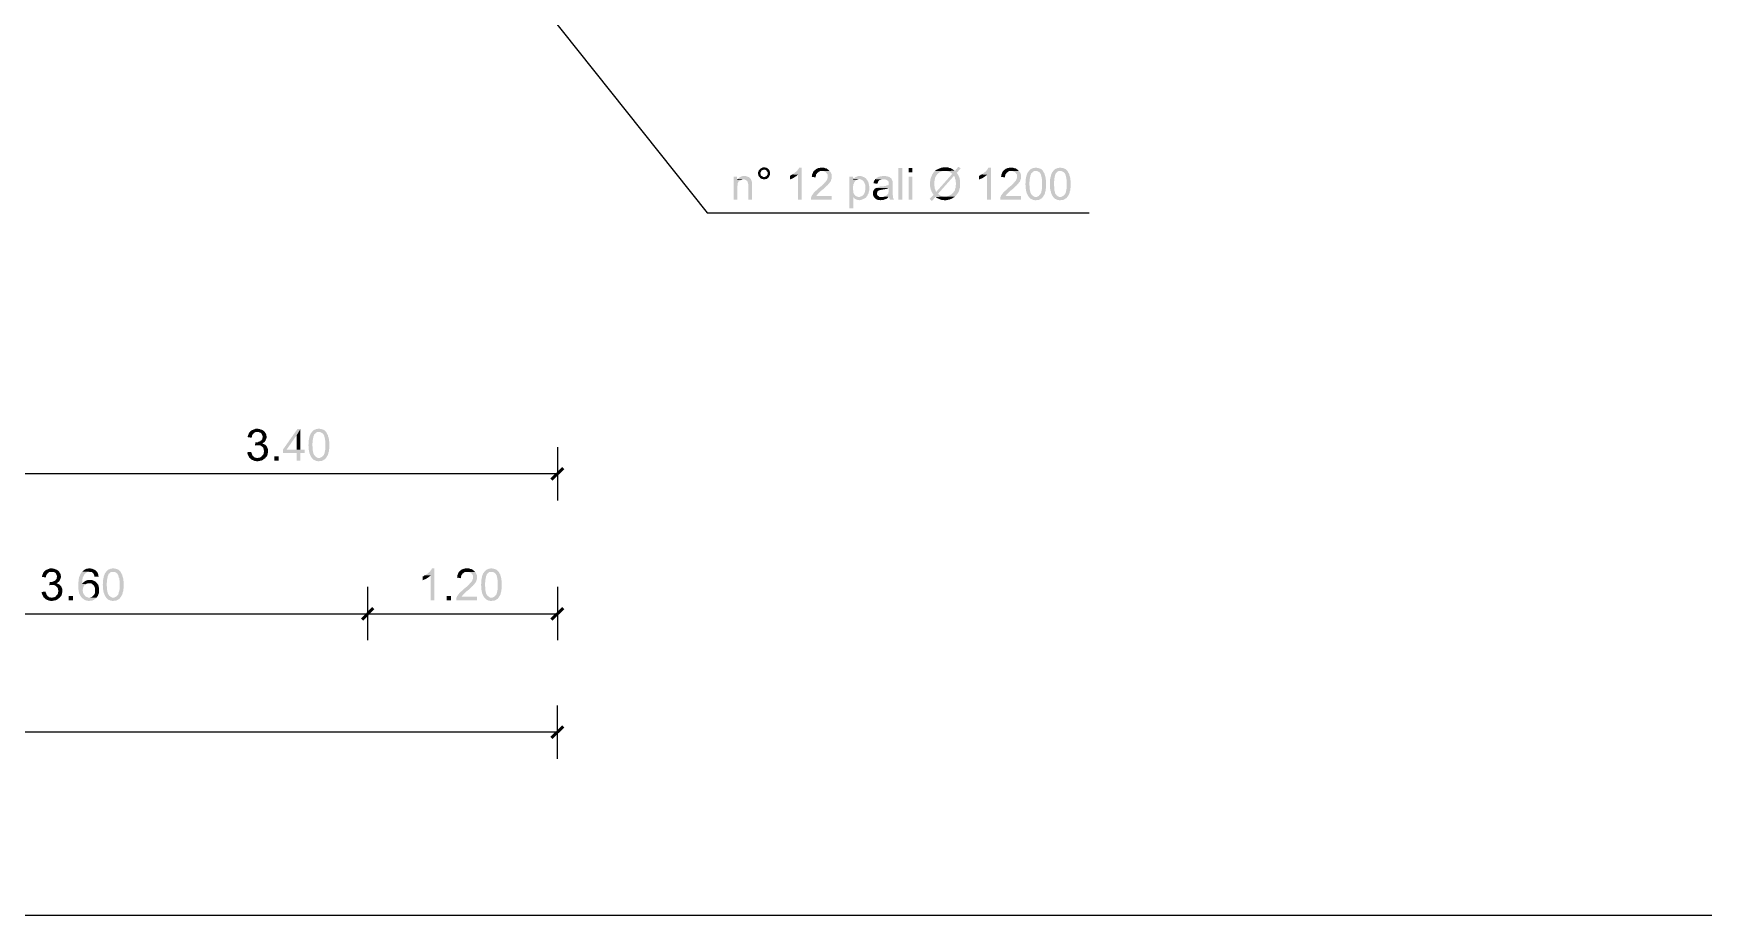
# Model space of a CAD drawing. Header units: millimetres. Extents: x -35.3 to 0.3, y 0.4 to 20.6.
# Drawn here: x -21.69 to -17.536, y 0.384 to 2.578 of the extents above; entities that cross this region are included whole.
import ezdxf

# ---------------------------------------------------------------- set-up
doc = ezdxf.new("R2010")
doc.units = ezdxf.units.MM
doc.layers.add('PDF _Geometria', color=7, linetype='Continuous')
doc.layers.add('PDF _Riempimenti solidi', color=7, linetype='Continuous')

msp = doc.modelspace()

# ---------------------------------------------------------------- hatches: boundary and pattern name
at = {"layer": 'PDF _Riempimenti solidi', "transparency": 33554559}
for points in [[(-19.8727, 2.2452), (-19.876, 2.2452), (-19.8777, 2.2443), (-19.8793, 2.2435), (-19.881, 2.2427), (-19.8827, 2.241), (-19.8835, 2.2402), (-19.8727, 2.2393), (-19.8702, 2.2393), (-19.8677, 2.2385), (-19.866, 2.2368), (-19.866, 2.236), (-19.8643, 2.2343), (-19.8635, 2.2327), (-19.8635, 2.2277), (-19.8652, 2.226), (-19.866, 2.2243), (-19.8668, 2.2235), (-19.8685, 2.2227), (-19.8702, 2.2218), (-19.8727, 2.221), (-19.861, 2.2202), (-19.8602, 2.2227), (-19.8593, 2.2243), (-19.8585, 2.226), (-19.8577, 2.2285), (-19.8577, 2.2335), (-19.8585, 2.2352), (-19.8593, 2.2377), (-19.8602, 2.2393), (-19.8618, 2.241), (-19.8627, 2.2418), (-19.8643, 2.2427), (-19.866, 2.2443), (-19.8685, 2.2443), (-19.8702, 2.2452)], [(-19.7793, 2.2443), (-19.7852, 2.2443), (-19.786, 2.2435), (-19.7868, 2.2418), (-19.7877, 2.2402), (-19.7893, 2.2385), (-19.7902, 2.2368), (-19.7918, 2.2352), (-19.7943, 2.2335), (-19.7968, 2.231), (-19.7985, 2.2302), (-19.8002, 2.2285), (-19.8018, 2.2277), (-19.7885, 2.2268), (-19.7885, 2.1652), (-19.7793, 2.1652)], [(-19.7285, 2.2443), (-19.7335, 2.2443), (-19.7352, 2.2435), (-19.7377, 2.2435), (-19.7393, 2.2427), (-19.7418, 2.2418), (-19.7435, 2.241), (-19.7452, 2.2393), (-19.7468, 2.2385), (-19.7477, 2.2368), (-19.7493, 2.236), (-19.7502, 2.2343), (-19.751, 2.2327), (-19.7518, 2.2302), (-19.7527, 2.2285), (-19.7535, 2.226), (-19.7535, 2.2235), (-19.7543, 2.2218), (-19.7443, 2.2202), (-19.7443, 2.2227), (-19.7435, 2.2252), (-19.7435, 2.2268), (-19.7427, 2.2285), (-19.741, 2.2302), (-19.7402, 2.2318), (-19.7385, 2.2327), (-19.7368, 2.2343), (-19.7352, 2.2352), (-19.7335, 2.236), (-19.7093, 2.236), (-19.711, 2.2377), (-19.7127, 2.2393), (-19.7143, 2.2402), (-19.716, 2.2418), (-19.7177, 2.2427), (-19.7193, 2.2427), (-19.7218, 2.2435), (-19.7235, 2.2443), (-19.726, 2.2443)], [(-19.5285, 2.1652), (-19.5285, 2.2435), (-19.5385, 2.2435), (-19.5385, 2.1652)], [(-19.5035, 2.2327), (-19.5035, 2.2435), (-19.5127, 2.2435), (-19.5127, 2.2327)], [(-19.3893, 2.2468), (-19.3977, 2.2368), (-19.4477, 2.236), (-19.4177, 2.236), (-19.4152, 2.2352), (-19.4135, 2.2352), (-19.4118, 2.2343), (-19.4102, 2.2335), (-19.4085, 2.2327), (-19.4068, 2.231), (-19.4043, 2.2293), (-19.4443, 2.1843), (-19.4552, 2.1835), (-19.4543, 2.1818), (-19.4527, 2.1793), (-19.451, 2.1768), (-19.461, 2.1668), (-19.4552, 2.1618), (-19.446, 2.1718), (-19.3977, 2.1727), (-19.426, 2.1727), (-19.4285, 2.1735), (-19.4302, 2.1735), (-19.4327, 2.1743), (-19.4343, 2.1752), (-19.436, 2.1768), (-19.4377, 2.1777), (-19.4402, 2.1793), (-19.4002, 2.2243), (-19.3893, 2.2252), (-19.3902, 2.2277), (-19.3918, 2.2293), (-19.3935, 2.2318), (-19.3835, 2.2427)], [(-19.4227, 2.2452), (-19.4277, 2.2452), (-19.4293, 2.2443), (-19.4318, 2.2443), (-19.4335, 2.2435), (-19.436, 2.2427), (-19.4377, 2.2418), (-19.4393, 2.241), (-19.4418, 2.2402), (-19.4435, 2.2393), (-19.446, 2.2377), (-19.4477, 2.236), (-19.3977, 2.2368), (-19.3985, 2.2368), (-19.4002, 2.2385), (-19.4018, 2.2393), (-19.4043, 2.241), (-19.406, 2.2418), (-19.4077, 2.2427), (-19.4093, 2.2435), (-19.411, 2.2435), (-19.4135, 2.2443), (-19.4152, 2.2452), (-19.4202, 2.2452)], [(-19.3085, 2.2443), (-19.3143, 2.2443), (-19.3152, 2.2435), (-19.3168, 2.2402), (-19.3185, 2.2385), (-19.3193, 2.2368), (-19.321, 2.2352), (-19.3235, 2.2335), (-19.3243, 2.2327), (-19.326, 2.231), (-19.3277, 2.2302), (-19.3293, 2.2285), (-19.331, 2.2277), (-19.3177, 2.2268), (-19.3177, 2.1652), (-19.3085, 2.1652)], [(-19.2577, 2.2443), (-19.2627, 2.2443), (-19.2643, 2.2435), (-19.2668, 2.2435), (-19.2685, 2.2427), (-19.271, 2.2418), (-19.2727, 2.241), (-19.2743, 2.2393), (-19.276, 2.2385), (-19.2768, 2.2368), (-19.2785, 2.236), (-19.2793, 2.2343), (-19.2802, 2.2327), (-19.281, 2.2302), (-19.2818, 2.2285), (-19.2827, 2.226), (-19.2827, 2.2235), (-19.2835, 2.2218), (-19.2735, 2.2202), (-19.2735, 2.2227), (-19.2727, 2.2252), (-19.2727, 2.2268), (-19.2718, 2.2285), (-19.2702, 2.2302), (-19.2693, 2.2318), (-19.2677, 2.2327), (-19.266, 2.2343), (-19.2643, 2.2352), (-19.2627, 2.236), (-19.2385, 2.236), (-19.2418, 2.2393), (-19.2435, 2.2402), (-19.2452, 2.2418), (-19.2468, 2.2427), (-19.2485, 2.2427), (-19.251, 2.2435), (-19.2527, 2.2443), (-19.2552, 2.2443)], [(-19.1968, 2.2443), (-19.1993, 2.2443), (-19.201, 2.2435), (-19.2035, 2.2435), (-19.2052, 2.2427), (-19.2077, 2.2418), (-19.2093, 2.241), (-19.211, 2.2393), (-19.2143, 2.236), (-19.1935, 2.236), (-19.1902, 2.2343), (-19.1885, 2.2335), (-19.1868, 2.2318), (-19.1852, 2.2302), (-19.1852, 2.2293), (-19.1843, 2.2285), (-19.1835, 2.2268), (-19.1835, 2.2252), (-19.1827, 2.2235), (-19.1827, 2.2218), (-19.1818, 2.2202), (-19.1818, 2.2177), (-19.181, 2.2152), (-19.181, 2.1918), (-19.1818, 2.1902), (-19.1818, 2.1877), (-19.1827, 2.186), (-19.1827, 2.1835), (-19.1835, 2.1818), (-19.1843, 2.181), (-19.1843, 2.1793), (-19.186, 2.1777), (-19.1877, 2.176), (-19.1893, 2.1743), (-19.191, 2.1735), (-19.1927, 2.1727), (-19.1943, 2.1718), (-19.1968, 2.1718), (-19.2135, 2.171), (-19.211, 2.1685), (-19.2093, 2.1668), (-19.2068, 2.166), (-19.2052, 2.1652), (-19.2035, 2.1643), (-19.201, 2.1643), (-19.1993, 2.1635), (-19.196, 2.1635), (-19.1943, 2.1643), (-19.1893, 2.1643), (-19.1877, 2.1652), (-19.186, 2.166), (-19.1835, 2.1677), (-19.1827, 2.1685), (-19.1818, 2.1685), (-19.1802, 2.1702), (-19.1793, 2.1718), (-19.1777, 2.1735), (-19.1768, 2.1752), (-19.1752, 2.1777), (-19.1743, 2.1793), (-19.1735, 2.1818), (-19.1735, 2.1835), (-19.1727, 2.186), (-19.1718, 2.1877), (-19.1718, 2.1918), (-19.171, 2.1943), (-19.171, 2.2127), (-19.1718, 2.2152), (-19.1718, 2.2193), (-19.1727, 2.221), (-19.1727, 2.2227), (-19.1735, 2.2243), (-19.1743, 2.2268), (-19.1743, 2.2285), (-19.176, 2.231), (-19.1785, 2.236), (-19.1802, 2.2377), (-19.1818, 2.2393), (-19.1835, 2.241), (-19.1852, 2.2418), (-19.186, 2.2418), (-19.1877, 2.2427), (-19.1902, 2.2435), (-19.1918, 2.2435), (-19.1943, 2.2443)], [(-19.136, 2.2443), (-19.1385, 2.2443), (-19.1402, 2.2435), (-19.1427, 2.2435), (-19.1443, 2.2427), (-19.1468, 2.2418), (-19.1485, 2.241), (-19.1518, 2.2377), (-19.1535, 2.236), (-19.1327, 2.236), (-19.131, 2.2352), (-19.1277, 2.2335), (-19.126, 2.2318), (-19.1243, 2.2302), (-19.1243, 2.2293), (-19.1235, 2.2285), (-19.1227, 2.2268), (-19.1227, 2.2252), (-19.1218, 2.2235), (-19.1218, 2.2218), (-19.121, 2.2202), (-19.121, 2.2177), (-19.1202, 2.2152), (-19.1202, 2.1918), (-19.121, 2.1902), (-19.121, 2.1877), (-19.1218, 2.186), (-19.1218, 2.1835), (-19.1227, 2.1818), (-19.1235, 2.181), (-19.1235, 2.1793), (-19.1243, 2.1785), (-19.1268, 2.176), (-19.1285, 2.1743), (-19.1302, 2.1735), (-19.1318, 2.1727), (-19.1335, 2.1718), (-19.136, 2.1718), (-19.1527, 2.171), (-19.151, 2.1693), (-19.1485, 2.1668), (-19.146, 2.166), (-19.1443, 2.1652), (-19.1427, 2.1643), (-19.1402, 2.1643), (-19.1385, 2.1635), (-19.1352, 2.1635), (-19.1335, 2.1643), (-19.1285, 2.1643), (-19.1268, 2.1652), (-19.1252, 2.166), (-19.1227, 2.1677), (-19.1218, 2.1685), (-19.121, 2.1685), (-19.1193, 2.1702), (-19.1185, 2.1718), (-19.1168, 2.1735), (-19.116, 2.1752), (-19.1143, 2.1777), (-19.1135, 2.1793), (-19.1127, 2.1818), (-19.1127, 2.1835), (-19.1118, 2.186), (-19.111, 2.1877), (-19.111, 2.1918), (-19.1102, 2.1943), (-19.1102, 2.2127), (-19.111, 2.2152), (-19.111, 2.2193), (-19.1118, 2.221), (-19.1118, 2.2227), (-19.1127, 2.2243), (-19.1135, 2.2268), (-19.1135, 2.2285), (-19.1152, 2.231), (-19.1168, 2.2343), (-19.1177, 2.236), (-19.1193, 2.2377), (-19.121, 2.2393), (-19.1227, 2.241), (-19.1243, 2.2418), (-19.1252, 2.2418), (-19.1268, 2.2427), (-19.1293, 2.2435), (-19.131, 2.2435), (-19.1335, 2.2443)], [(-19.9402, 2.2218), (-19.9485, 2.2218), (-19.9485, 2.1652), (-19.9393, 2.1652), (-19.9393, 2.1977), (-19.9385, 2.2002), (-19.9385, 2.2052), (-19.9377, 2.2068), (-19.9368, 2.2085), (-19.936, 2.2102), (-19.9343, 2.211), (-19.9343, 2.2118), (-19.9318, 2.2127), (-19.9302, 2.2135), (-19.9402, 2.2143)], [(-19.9385, 2.216), (-19.9402, 2.2143), (-19.9302, 2.2135), (-19.9285, 2.2143), (-19.926, 2.2152), (-19.9243, 2.2152)], [(-19.9218, 2.2235), (-19.9268, 2.2235), (-19.9285, 2.2227), (-19.931, 2.2218), (-19.9327, 2.221), (-19.9343, 2.2202), (-19.936, 2.2185), (-19.9377, 2.2177), (-19.9385, 2.216), (-19.9243, 2.2152), (-19.921, 2.2152), (-19.9193, 2.2143), (-19.9168, 2.2135), (-19.916, 2.2118), (-19.9143, 2.211), (-19.9135, 2.2085), (-19.9127, 2.2068), (-19.9127, 2.2052), (-19.9118, 2.2027), (-19.9118, 2.1652), (-19.9027, 2.1652), (-19.9027, 2.2093), (-19.9043, 2.2127), (-19.9052, 2.2152), (-19.906, 2.2168), (-19.9085, 2.2193), (-19.9102, 2.221), (-19.9127, 2.2218), (-19.9135, 2.2218), (-19.9152, 2.2227), (-19.9177, 2.2235), (-19.9193, 2.2235)], [(-19.8835, 2.2402), (-19.8852, 2.2385), (-19.886, 2.2368), (-19.8868, 2.2343), (-19.8877, 2.2327), (-19.8877, 2.2293), (-19.8868, 2.2268), (-19.8868, 2.2252), (-19.886, 2.2235), (-19.8843, 2.2218), (-19.8827, 2.2202), (-19.8827, 2.2193), (-19.881, 2.2177), (-19.8785, 2.2168), (-19.8768, 2.216), (-19.8752, 2.216), (-19.8727, 2.2152), (-19.8718, 2.2152), (-19.8693, 2.216), (-19.8677, 2.216), (-19.8652, 2.2168), (-19.8635, 2.2185), (-19.8618, 2.2202), (-19.861, 2.2202), (-19.8727, 2.221), (-19.8735, 2.221), (-19.8752, 2.2218), (-19.8768, 2.2227), (-19.8793, 2.2243), (-19.881, 2.226), (-19.881, 2.2285), (-19.8818, 2.2302), (-19.8818, 2.231), (-19.881, 2.2335), (-19.8793, 2.2368), (-19.8785, 2.2377), (-19.8768, 2.2385), (-19.8743, 2.2393), (-19.8727, 2.2393)], [(-19.8018, 2.2277), (-19.8043, 2.2268), (-19.806, 2.2252), (-19.8085, 2.2243), (-19.8085, 2.2152), (-19.8077, 2.2152), (-19.806, 2.216), (-19.8043, 2.2168), (-19.8018, 2.2177), (-19.8002, 2.2185), (-19.7977, 2.2202), (-19.7952, 2.2218), (-19.7935, 2.2227), (-19.7918, 2.2243), (-19.7902, 2.2252), (-19.7885, 2.2268)], [(-19.7093, 2.236), (-19.7285, 2.236), (-19.7252, 2.236), (-19.7235, 2.2352), (-19.7218, 2.2343), (-19.7193, 2.2335), (-19.7177, 2.2318), (-19.7168, 2.2302), (-19.7152, 2.2285), (-19.7143, 2.2268), (-19.7143, 2.2193), (-19.7152, 2.2168), (-19.716, 2.2152), (-19.7168, 2.2127), (-19.7185, 2.211), (-19.7193, 2.2102), (-19.7202, 2.2085), (-19.7218, 2.2077), (-19.7227, 2.206), (-19.7243, 2.2043), (-19.726, 2.2027), (-19.7277, 2.201), (-19.7293, 2.1993), (-19.7318, 2.1977), (-19.7335, 2.196), (-19.736, 2.1943), (-19.7377, 2.1927), (-19.7393, 2.191), (-19.741, 2.1893), (-19.7427, 2.1877), (-19.7443, 2.1868), (-19.746, 2.1852), (-19.7485, 2.1827), (-19.7493, 2.181), (-19.751, 2.1793), (-19.7518, 2.1777), (-19.7535, 2.176), (-19.7543, 2.1735), (-19.7552, 2.1718), (-19.756, 2.1693), (-19.756, 2.1652), (-19.7043, 2.1652), (-19.7043, 2.1743), (-19.7427, 2.1743), (-19.741, 2.176), (-19.7402, 2.1777), (-19.7385, 2.1793), (-19.7377, 2.1802), (-19.7368, 2.181), (-19.7352, 2.1827), (-19.7318, 2.186), (-19.7302, 2.1877), (-19.7277, 2.1893), (-19.7268, 2.1902), (-19.7243, 2.1918), (-19.7227, 2.1935), (-19.721, 2.1952), (-19.7177, 2.1985), (-19.716, 2.2002), (-19.7143, 2.201), (-19.7135, 2.2027), (-19.7118, 2.2043), (-19.7102, 2.206), (-19.7093, 2.2077), (-19.7077, 2.2093), (-19.706, 2.2127), (-19.706, 2.2135), (-19.7052, 2.216), (-19.7043, 2.2177), (-19.7043, 2.2268), (-19.7052, 2.2293), (-19.7077, 2.2343)], [(-19.6518, 2.2218), (-19.6602, 2.2218), (-19.6602, 2.1435), (-19.651, 2.1435), (-19.651, 2.171), (-19.636, 2.1718), (-19.6385, 2.1718), (-19.6402, 2.1727), (-19.6418, 2.1727), (-19.6443, 2.1743), (-19.646, 2.1752), (-19.6468, 2.1768), (-19.6485, 2.1785), (-19.6502, 2.1818), (-19.6502, 2.1835), (-19.651, 2.186), (-19.651, 2.1885), (-19.6518, 2.191), (-19.6518, 2.1968), (-19.651, 2.1993), (-19.651, 2.201), (-19.6502, 2.2035), (-19.6493, 2.2052), (-19.6493, 2.2068), (-19.6477, 2.2085), (-19.6468, 2.2102), (-19.6452, 2.2118), (-19.6435, 2.2135), (-19.6418, 2.2143), (-19.6518, 2.2152)], [(-19.6502, 2.2168), (-19.6518, 2.2152), (-19.6418, 2.2143), (-19.6402, 2.2152), (-19.6377, 2.216), (-19.636, 2.216)], [(-19.6352, 2.2235), (-19.6385, 2.2235), (-19.641, 2.2227), (-19.6427, 2.2218), (-19.6443, 2.221), (-19.6452, 2.221), (-19.6468, 2.2193), (-19.6485, 2.2185), (-19.6502, 2.2168), (-19.636, 2.216), (-19.6343, 2.216), (-19.6318, 2.2152), (-19.6302, 2.2143), (-19.6285, 2.2135), (-19.6268, 2.2118), (-19.6252, 2.2102), (-19.6243, 2.2093), (-19.6227, 2.206), (-19.6218, 2.2035), (-19.621, 2.2018), (-19.621, 2.1885), (-19.6218, 2.186), (-19.6218, 2.1843), (-19.6227, 2.1818), (-19.6243, 2.1785), (-19.6252, 2.1777), (-19.6268, 2.176), (-19.6285, 2.1743), (-19.6302, 2.1735), (-19.6327, 2.1727), (-19.6343, 2.1718), (-19.636, 2.1718), (-19.651, 2.171), (-19.6493, 2.1702), (-19.6485, 2.1685), (-19.646, 2.1668), (-19.6443, 2.166), (-19.6427, 2.1652), (-19.6402, 2.1643), (-19.6377, 2.1643), (-19.636, 2.1635), (-19.6352, 2.1635), (-19.6335, 2.1643), (-19.631, 2.1643), (-19.6293, 2.1652), (-19.6268, 2.166), (-19.6252, 2.1668), (-19.6235, 2.1677), (-19.6218, 2.1685), (-19.6202, 2.1693), (-19.6185, 2.171), (-19.6177, 2.1727), (-19.616, 2.1743), (-19.6152, 2.176), (-19.6143, 2.1785), (-19.6135, 2.1793), (-19.6127, 2.181), (-19.6127, 2.1827), (-19.611, 2.1877), (-19.611, 2.1985), (-19.6118, 2.201), (-19.6118, 2.2027), (-19.6127, 2.2052), (-19.6127, 2.2068), (-19.6135, 2.2093), (-19.6143, 2.2102), (-19.616, 2.2135), (-19.6177, 2.2152), (-19.6185, 2.2168), (-19.6202, 2.2185), (-19.6218, 2.2193), (-19.6227, 2.2202), (-19.6243, 2.221), (-19.6268, 2.2218), (-19.6285, 2.2227), (-19.631, 2.2235), (-19.6327, 2.2235)], [(-19.596, 2.216), (-19.5968, 2.2143), (-19.5985, 2.2127), (-19.5993, 2.2102), (-19.6002, 2.2085), (-19.6002, 2.206), (-19.591, 2.2043), (-19.5902, 2.206), (-19.5893, 2.2085), (-19.5877, 2.2118), (-19.586, 2.2135), (-19.5852, 2.2135), (-19.5835, 2.2143), (-19.581, 2.2152), (-19.576, 2.2152)], [(-19.5743, 2.2235), (-19.5793, 2.2235), (-19.5818, 2.2227), (-19.5835, 2.2227), (-19.586, 2.2218), (-19.5877, 2.2218), (-19.5893, 2.221), (-19.591, 2.2202), (-19.5935, 2.2185), (-19.596, 2.216), (-19.576, 2.2152), (-19.5702, 2.2152), (-19.5685, 2.2143), (-19.5668, 2.2135), (-19.5652, 2.2118), (-19.5643, 2.2118), (-19.5627, 2.2085), (-19.5627, 2.201), (-19.5635, 2.201), (-19.5652, 2.2002), (-19.5677, 2.2002), (-19.5693, 2.1993), (-19.5718, 2.1993), (-19.5743, 2.1985), (-19.5768, 2.1985), (-19.5793, 2.1977), (-19.5843, 2.1977), (-19.5868, 2.1968), (-19.5885, 2.1968), (-19.5893, 2.196), (-19.591, 2.1952), (-19.5935, 2.1943), (-19.5627, 2.1935), (-19.5627, 2.1843), (-19.5635, 2.1818), (-19.5635, 2.1802), (-19.5643, 2.1802), (-19.5652, 2.1785), (-19.5685, 2.1752), (-19.5718, 2.1735), (-19.5735, 2.1727), (-19.5618, 2.1718), (-19.5618, 2.171), (-19.561, 2.1693), (-19.5602, 2.1668), (-19.5593, 2.1652), (-19.5493, 2.1652), (-19.5502, 2.166), (-19.551, 2.1677), (-19.5518, 2.1702), (-19.5518, 2.1743), (-19.5527, 2.176), (-19.5527, 2.211), (-19.5535, 2.2118), (-19.5543, 2.2135), (-19.5552, 2.216), (-19.556, 2.2177), (-19.5568, 2.2185), (-19.5585, 2.2193), (-19.5602, 2.221), (-19.5627, 2.2218), (-19.5635, 2.2218), (-19.5652, 2.2227), (-19.5677, 2.2227), (-19.5693, 2.2235), (-19.5718, 2.2235)], [(-19.5035, 2.1652), (-19.5035, 2.2218), (-19.5127, 2.2218), (-19.5127, 2.1652)], [(-19.4477, 2.236), (-19.4502, 2.2335), (-19.4518, 2.2318), (-19.4527, 2.2302), (-19.4543, 2.2277), (-19.4552, 2.226), (-19.4552, 2.2252), (-19.456, 2.2235), (-19.4568, 2.2218), (-19.4577, 2.2193), (-19.4585, 2.2177), (-19.4585, 2.216), (-19.4593, 2.2135), (-19.4593, 2.211), (-19.4602, 2.2093), (-19.4602, 2.1993), (-19.4593, 2.1968), (-19.4593, 2.1943), (-19.4585, 2.1927), (-19.4585, 2.191), (-19.4577, 2.1893), (-19.4568, 2.1877), (-19.456, 2.1852), (-19.4552, 2.1835), (-19.4443, 2.1843), (-19.4452, 2.1852), (-19.446, 2.1877), (-19.4468, 2.1902), (-19.4485, 2.1935), (-19.4485, 2.1977), (-19.4493, 2.2002), (-19.4493, 2.2093), (-19.4485, 2.2118), (-19.4485, 2.2143), (-19.4477, 2.216), (-19.4477, 2.2185), (-19.4468, 2.2202), (-19.446, 2.2218), (-19.4452, 2.2235), (-19.4443, 2.2252), (-19.4427, 2.2268), (-19.4418, 2.2285), (-19.4402, 2.2302), (-19.4385, 2.231), (-19.4368, 2.2327), (-19.4352, 2.2335), (-19.4327, 2.2343), (-19.431, 2.2352), (-19.4285, 2.236), (-19.4218, 2.236)], [(-19.3893, 2.2252), (-19.4002, 2.2243), (-19.3993, 2.2235), (-19.3985, 2.221), (-19.3977, 2.2193), (-19.3977, 2.2177), (-19.3968, 2.2152), (-19.396, 2.2135), (-19.396, 2.2085), (-19.3952, 2.2068), (-19.3952, 2.2027), (-19.396, 2.2002), (-19.396, 2.1952), (-19.3968, 2.1935), (-19.3977, 2.191), (-19.3977, 2.1893), (-19.3985, 2.1877), (-19.3993, 2.186), (-19.401, 2.1843), (-19.4018, 2.1827), (-19.4035, 2.181), (-19.4052, 2.1793), (-19.4068, 2.1777), (-19.4085, 2.1768), (-19.4102, 2.176), (-19.4118, 2.1752), (-19.4135, 2.1743), (-19.416, 2.1735), (-19.4177, 2.1727), (-19.4227, 2.1727), (-19.3977, 2.1727), (-19.396, 2.1743), (-19.3943, 2.176), (-19.3935, 2.1777), (-19.3918, 2.1793), (-19.391, 2.181), (-19.3893, 2.1827), (-19.3893, 2.1835), (-19.3885, 2.1852), (-19.3877, 2.1868), (-19.3868, 2.1893), (-19.3868, 2.191), (-19.386, 2.1935), (-19.3852, 2.1952), (-19.3852, 2.2135), (-19.386, 2.216), (-19.386, 2.2177), (-19.3868, 2.2193), (-19.3868, 2.2202), (-19.3877, 2.2218), (-19.3885, 2.2235)], [(-19.331, 2.2277), (-19.3335, 2.2268), (-19.3352, 2.2252), (-19.3377, 2.2243), (-19.3377, 2.2152), (-19.3368, 2.2152), (-19.3352, 2.216), (-19.3335, 2.2168), (-19.331, 2.2177), (-19.3293, 2.2185), (-19.3243, 2.2218), (-19.3227, 2.2227), (-19.321, 2.2243), (-19.3193, 2.2252), (-19.3177, 2.2268)], [(-19.2385, 2.236), (-19.2577, 2.236), (-19.2543, 2.236), (-19.2527, 2.2352), (-19.251, 2.2343), (-19.2485, 2.2335), (-19.2468, 2.2318), (-19.246, 2.2302), (-19.2443, 2.2285), (-19.2435, 2.2268), (-19.2435, 2.2193), (-19.2443, 2.2168), (-19.2452, 2.2152), (-19.246, 2.2127), (-19.2485, 2.2102), (-19.2493, 2.2085), (-19.251, 2.2077), (-19.2518, 2.206), (-19.2535, 2.2043), (-19.2552, 2.2027), (-19.2568, 2.201), (-19.2585, 2.1993), (-19.261, 2.1977), (-19.2627, 2.196), (-19.2652, 2.1943), (-19.2668, 2.1927), (-19.2685, 2.191), (-19.2702, 2.1893), (-19.2718, 2.1877), (-19.2735, 2.1868), (-19.2768, 2.1835), (-19.2777, 2.1827), (-19.2785, 2.181), (-19.2802, 2.1793), (-19.281, 2.1777), (-19.2827, 2.176), (-19.2835, 2.1735), (-19.2843, 2.1718), (-19.2852, 2.1693), (-19.2852, 2.1652), (-19.2335, 2.1652), (-19.2335, 2.1743), (-19.2718, 2.1743), (-19.2702, 2.176), (-19.2693, 2.1777), (-19.2668, 2.1802), (-19.266, 2.181), (-19.2643, 2.1827), (-19.2627, 2.1843), (-19.2593, 2.1877), (-19.2568, 2.1893), (-19.256, 2.1902), (-19.2535, 2.1918), (-19.2518, 2.1935), (-19.2502, 2.1952), (-19.2485, 2.1968), (-19.2468, 2.1985), (-19.2452, 2.2002), (-19.2435, 2.201), (-19.2427, 2.2027), (-19.2418, 2.2035), (-19.2393, 2.206), (-19.2385, 2.2077), (-19.2368, 2.2093), (-19.236, 2.211), (-19.2352, 2.2127), (-19.2352, 2.2135), (-19.2343, 2.216), (-19.2335, 2.2177), (-19.2335, 2.2268), (-19.2343, 2.2293), (-19.2352, 2.231), (-19.236, 2.2327), (-19.2368, 2.2343)], [(-19.2143, 2.236), (-19.2152, 2.2343), (-19.2168, 2.2327), (-19.2177, 2.231), (-19.2185, 2.2285), (-19.2193, 2.2268), (-19.2193, 2.226), (-19.2202, 2.2243), (-19.2202, 2.2227), (-19.221, 2.2202), (-19.221, 2.2185), (-19.2218, 2.216), (-19.2218, 2.2068), (-19.2227, 2.2043), (-19.2227, 2.2027), (-19.2218, 2.2002), (-19.2218, 2.1918), (-19.221, 2.1902), (-19.221, 2.1877), (-19.2202, 2.1852), (-19.2202, 2.1835), (-19.2193, 2.1818), (-19.2185, 2.1793), (-19.2177, 2.1777), (-19.2168, 2.176), (-19.216, 2.1743), (-19.2152, 2.1735), (-19.2143, 2.1718), (-19.2135, 2.171), (-19.1968, 2.1718), (-19.1993, 2.1718), (-19.201, 2.1727), (-19.2027, 2.1735), (-19.2043, 2.1752), (-19.206, 2.176), (-19.2077, 2.1785), (-19.2085, 2.1793), (-19.2093, 2.181), (-19.2102, 2.1827), (-19.2102, 2.1843), (-19.211, 2.186), (-19.211, 2.1877), (-19.2118, 2.1902), (-19.2118, 2.1977), (-19.2127, 2.201), (-19.2127, 2.2085), (-19.2118, 2.2118), (-19.2118, 2.2168), (-19.211, 2.2185), (-19.211, 2.221), (-19.2102, 2.2227), (-19.2102, 2.2252), (-19.2093, 2.2268), (-19.2085, 2.2277), (-19.2085, 2.2293), (-19.2077, 2.231), (-19.206, 2.2318), (-19.2043, 2.2335), (-19.2027, 2.2352), (-19.201, 2.236), (-19.1968, 2.236)], [(-19.1535, 2.236), (-19.1543, 2.2343), (-19.156, 2.2327), (-19.1568, 2.231), (-19.1577, 2.2285), (-19.1585, 2.2268), (-19.1585, 2.226), (-19.1593, 2.2243), (-19.1593, 2.2227), (-19.1602, 2.2202), (-19.1602, 2.2185), (-19.161, 2.216), (-19.161, 2.2068), (-19.1618, 2.2043), (-19.1618, 2.2027), (-19.161, 2.2002), (-19.161, 2.1918), (-19.1602, 2.1902), (-19.1602, 2.1877), (-19.1593, 2.1852), (-19.1593, 2.1835), (-19.1585, 2.1818), (-19.1577, 2.1793), (-19.1552, 2.1743), (-19.1543, 2.1735), (-19.1535, 2.1718), (-19.1527, 2.171), (-19.136, 2.1718), (-19.1385, 2.1718), (-19.1402, 2.1727), (-19.1418, 2.1735), (-19.1435, 2.1752), (-19.1452, 2.176), (-19.1468, 2.1785), (-19.1477, 2.1793), (-19.1485, 2.181), (-19.1493, 2.1827), (-19.1493, 2.1843), (-19.1502, 2.186), (-19.1502, 2.1877), (-19.151, 2.1902), (-19.151, 2.1977), (-19.1518, 2.201), (-19.1518, 2.2085), (-19.151, 2.2118), (-19.151, 2.2168), (-19.1502, 2.2185), (-19.1502, 2.221), (-19.1493, 2.2227), (-19.1493, 2.2252), (-19.1485, 2.2268), (-19.1477, 2.2277), (-19.1477, 2.2293), (-19.1468, 2.231), (-19.1452, 2.2318), (-19.1435, 2.2335), (-19.1418, 2.2352), (-19.1402, 2.236), (-19.136, 2.236)], [(-19.5935, 2.1943), (-19.5952, 2.1935), (-19.596, 2.1927), (-19.5977, 2.1918), (-19.5985, 2.1902), (-19.6002, 2.1877), (-19.601, 2.1868), (-19.6018, 2.1843), (-19.6018, 2.1777), (-19.601, 2.1752), (-19.601, 2.1735), (-19.5993, 2.1718), (-19.5985, 2.1702), (-19.5968, 2.1685), (-19.5952, 2.1668), (-19.5935, 2.166), (-19.5918, 2.1652), (-19.5893, 2.1643), (-19.5852, 2.1643), (-19.5827, 2.1635), (-19.5802, 2.1643), (-19.576, 2.1643), (-19.5735, 2.1652), (-19.5718, 2.166), (-19.571, 2.166), (-19.5693, 2.1668), (-19.5668, 2.1677), (-19.5652, 2.1693), (-19.5635, 2.171), (-19.5802, 2.1718), (-19.5852, 2.1718), (-19.5868, 2.1727), (-19.5885, 2.1743), (-19.5893, 2.1743), (-19.591, 2.176), (-19.5918, 2.1785), (-19.5918, 2.181), (-19.591, 2.1835), (-19.5902, 2.1852), (-19.5902, 2.186), (-19.5885, 2.1868), (-19.5868, 2.1885), (-19.5852, 2.1885), (-19.5835, 2.1893), (-19.581, 2.1893), (-19.5785, 2.1902), (-19.5768, 2.1902), (-19.5743, 2.191), (-19.5718, 2.191), (-19.5693, 2.1918), (-19.5677, 2.1918), (-19.5652, 2.1927), (-19.5635, 2.1935), (-19.5627, 2.1935)], [(-19.5735, 2.1727), (-19.576, 2.1718), (-19.5802, 2.1718), (-19.5635, 2.171), (-19.5618, 2.1718)], [(-19.3977, 2.1727), (-19.446, 2.1718), (-19.4452, 2.171), (-19.4427, 2.1693), (-19.441, 2.1685), (-19.4393, 2.1677), (-19.4368, 2.1668), (-19.4352, 2.166), (-19.4335, 2.1652), (-19.431, 2.1643), (-19.4268, 2.1643), (-19.4243, 2.1635), (-19.4202, 2.1635), (-19.4177, 2.1643), (-19.416, 2.1643), (-19.4135, 2.1652), (-19.4118, 2.1652), (-19.4093, 2.166), (-19.4077, 2.1668), (-19.4052, 2.1677), (-19.4035, 2.1685), (-19.4027, 2.1693), (-19.401, 2.1702), (-19.3993, 2.171)], [(-21.151, 1.5885), (-21.1518, 1.5868), (-21.1535, 1.5852), (-21.1543, 1.5835), (-21.1552, 1.581), (-21.156, 1.5793), (-21.1568, 1.5768), (-21.1568, 1.5743), (-21.1477, 1.5727), (-21.1468, 1.5743), (-21.1468, 1.5768), (-21.146, 1.5785), (-21.1452, 1.5802), (-21.1435, 1.5818), (-21.1427, 1.5835), (-21.141, 1.5843), (-21.1393, 1.586), (-21.1377, 1.5868), (-21.1335, 1.5868)], [(-21.1335, 1.5952), (-21.1377, 1.5952), (-21.1393, 1.5943), (-21.1418, 1.5935), (-21.1435, 1.5927), (-21.146, 1.5918), (-21.1477, 1.591), (-21.1493, 1.5893), (-21.151, 1.5885), (-21.1335, 1.5868), (-21.1293, 1.5868), (-21.1277, 1.586), (-21.1252, 1.5852), (-21.1235, 1.5835), (-21.1227, 1.5827), (-21.121, 1.5793), (-21.1202, 1.5768), (-21.1202, 1.5735), (-21.121, 1.5718), (-21.121, 1.5693), (-21.1227, 1.5677), (-21.1235, 1.566), (-21.1252, 1.5652), (-21.126, 1.5643), (-21.1277, 1.5635), (-21.1302, 1.5627), (-21.1318, 1.5618), (-21.136, 1.5618), (-21.1177, 1.561), (-21.116, 1.5618), (-21.1143, 1.5635), (-21.1135, 1.5652), (-21.1127, 1.566), (-21.1118, 1.5685), (-21.111, 1.5702), (-21.1102, 1.5727), (-21.1102, 1.5768), (-21.111, 1.5785), (-21.111, 1.581), (-21.1118, 1.5827), (-21.1135, 1.5852), (-21.1143, 1.5868), (-21.116, 1.5885), (-21.1177, 1.5902), (-21.1193, 1.591), (-21.1218, 1.5927), (-21.1227, 1.5927), (-21.1252, 1.5935), (-21.1268, 1.5943), (-21.1293, 1.5943), (-21.131, 1.5952)], [(-21.026, 1.5943), (-21.0335, 1.5943), (-21.0693, 1.5435), (-21.0693, 1.5352), (-21.0352, 1.5352), (-21.0352, 1.516), (-21.026, 1.516), (-21.026, 1.5352), (-21.0152, 1.5352), (-21.0152, 1.5435), (-21.0602, 1.5435), (-21.0352, 1.5793)], [(-21.026, 1.5943), (-21.0352, 1.5793), (-21.0352, 1.5435), (-21.0602, 1.5435), (-21.026, 1.5435)], [(-20.9977, 1.5868), (-20.9985, 1.5852), (-21.0002, 1.5835), (-21.001, 1.5818), (-21.0018, 1.5793), (-21.0027, 1.5777), (-21.0027, 1.5768), (-21.0035, 1.5752), (-21.0035, 1.5735), (-21.0043, 1.571), (-21.0043, 1.5693), (-21.0052, 1.5668), (-21.0052, 1.5577), (-21.006, 1.5552), (-21.006, 1.5535), (-21.0052, 1.551), (-21.0052, 1.5427), (-21.0043, 1.541), (-21.0043, 1.5385), (-21.0035, 1.536), (-21.0035, 1.5343), (-21.0027, 1.5327), (-21.0018, 1.5302), (-21.0002, 1.5268), (-20.9993, 1.5252), (-20.9985, 1.5243), (-20.9977, 1.5227), (-20.9968, 1.5218), (-20.9802, 1.5227), (-20.9827, 1.5227), (-20.986, 1.5243), (-20.9877, 1.526), (-20.9893, 1.5268), (-20.991, 1.5293), (-20.9918, 1.5302), (-20.9927, 1.5318), (-20.9935, 1.5335), (-20.9935, 1.5352), (-20.9943, 1.5368), (-20.9943, 1.5385), (-20.9952, 1.541), (-20.9952, 1.5485), (-20.996, 1.5518), (-20.996, 1.5593), (-20.9952, 1.5627), (-20.9952, 1.5677), (-20.9943, 1.5693), (-20.9943, 1.5718), (-20.9935, 1.5735), (-20.9935, 1.576), (-20.9927, 1.5777), (-20.9918, 1.5785), (-20.9918, 1.5802), (-20.991, 1.5818), (-20.9893, 1.5827), (-20.9877, 1.5843), (-20.986, 1.586), (-20.9843, 1.5868), (-20.9802, 1.5868)], [(-20.9802, 1.5952), (-20.9827, 1.5952), (-20.9843, 1.5943), (-20.9868, 1.5943), (-20.9885, 1.5935), (-20.991, 1.5927), (-20.9927, 1.5918), (-20.9943, 1.5902), (-20.996, 1.5885), (-20.9977, 1.5868), (-20.9768, 1.5868), (-20.9752, 1.586), (-20.9735, 1.5852), (-20.9718, 1.5843), (-20.9702, 1.5827), (-20.9685, 1.581), (-20.9685, 1.5802), (-20.9677, 1.5793), (-20.9668, 1.5777), (-20.9668, 1.576), (-20.966, 1.5743), (-20.966, 1.5727), (-20.9652, 1.571), (-20.9652, 1.5685), (-20.9643, 1.566), (-20.9643, 1.5427), (-20.9652, 1.541), (-20.9652, 1.5385), (-20.966, 1.5368), (-20.966, 1.5343), (-20.9668, 1.5327), (-20.9677, 1.5318), (-20.9677, 1.5302), (-20.9685, 1.5293), (-20.9693, 1.5285), (-20.971, 1.5268), (-20.9727, 1.5252), (-20.9777, 1.5227), (-20.9802, 1.5227), (-20.9968, 1.5218), (-20.9952, 1.5202), (-20.9943, 1.5193), (-20.9927, 1.5177), (-20.9902, 1.5168), (-20.9868, 1.5152), (-20.9843, 1.5152), (-20.9827, 1.5143), (-20.9793, 1.5143), (-20.9777, 1.5152), (-20.9727, 1.5152), (-20.9693, 1.5168), (-20.9668, 1.5185), (-20.966, 1.5193), (-20.9652, 1.5193), (-20.9635, 1.521), (-20.9627, 1.5227), (-20.961, 1.5243), (-20.9602, 1.526), (-20.9585, 1.5285), (-20.9577, 1.5302), (-20.9568, 1.5327), (-20.9568, 1.5343), (-20.956, 1.5368), (-20.9552, 1.5385), (-20.9552, 1.5427), (-20.9543, 1.5452), (-20.9543, 1.5635), (-20.9552, 1.566), (-20.9552, 1.5702), (-20.956, 1.5718), (-20.956, 1.5735), (-20.9568, 1.5752), (-20.9577, 1.5777), (-20.9577, 1.5793), (-20.9593, 1.5818), (-20.9602, 1.5835), (-20.961, 1.5852), (-20.9618, 1.5868), (-20.9635, 1.5885), (-20.9652, 1.5902), (-20.9668, 1.5918), (-20.9685, 1.5927), (-20.9693, 1.5927), (-20.971, 1.5935), (-20.9735, 1.5943), (-20.9752, 1.5943), (-20.9777, 1.5952)], [(-21.1485, 1.5377), (-21.1577, 1.5368), (-21.1577, 1.5335), (-21.1568, 1.531), (-21.1552, 1.5277), (-21.1543, 1.526), (-21.1535, 1.5235), (-21.1518, 1.5227), (-21.1327, 1.5227), (-21.1352, 1.5227), (-21.1368, 1.5235), (-21.1393, 1.5235), (-21.141, 1.5252), (-21.1427, 1.526), (-21.1427, 1.5268), (-21.1443, 1.5277), (-21.1452, 1.5293), (-21.146, 1.531), (-21.1468, 1.5335), (-21.1477, 1.5352)], [(-21.1135, 1.5552), (-21.1318, 1.5543), (-21.1285, 1.5543), (-21.126, 1.5535), (-21.1243, 1.5527), (-21.1227, 1.5518), (-21.121, 1.5502), (-21.1202, 1.5493), (-21.1185, 1.5477), (-21.1177, 1.5452), (-21.1177, 1.5435), (-21.1168, 1.541), (-21.1168, 1.5368), (-21.1177, 1.5343), (-21.1177, 1.5327), (-21.1185, 1.531), (-21.1202, 1.5293), (-21.1218, 1.5277), (-21.1227, 1.526), (-21.1252, 1.5243), (-21.1268, 1.5235), (-21.1285, 1.5235), (-21.131, 1.5227), (-21.1518, 1.5227), (-21.1502, 1.521), (-21.1493, 1.5202), (-21.1477, 1.5185), (-21.146, 1.5177), (-21.1435, 1.5168), (-21.1402, 1.5152), (-21.1377, 1.5152), (-21.1352, 1.5143), (-21.131, 1.5143), (-21.1293, 1.5152), (-21.1268, 1.5152), (-21.1252, 1.516), (-21.1227, 1.516), (-21.1193, 1.5177), (-21.1177, 1.5193), (-21.116, 1.5202), (-21.1143, 1.5218), (-21.1135, 1.5218), (-21.1127, 1.5235), (-21.111, 1.5252), (-21.1093, 1.5268), (-21.1085, 1.5285), (-21.1077, 1.531), (-21.1077, 1.5327), (-21.1068, 1.5352), (-21.1068, 1.5443), (-21.1077, 1.5468), (-21.1085, 1.5485), (-21.1102, 1.5518), (-21.1118, 1.5535)], [(-21.1377, 1.5618), (-21.1393, 1.5535), (-21.1385, 1.5535), (-21.136, 1.5543), (-21.1318, 1.5543), (-21.1135, 1.5552), (-21.1152, 1.556), (-21.1168, 1.5568), (-21.1193, 1.5577), (-21.121, 1.5585), (-21.1193, 1.5593), (-21.1177, 1.561), (-21.136, 1.5618)], [(-21.0802, 1.516), (-21.0802, 1.5268), (-21.091, 1.5268), (-21.091, 1.516)], [(-21.6452, 1.2477), (-21.6493, 1.2477), (-21.651, 1.2468), (-21.6535, 1.246), (-21.6552, 1.2452), (-21.6577, 1.2443), (-21.6593, 1.2435), (-21.661, 1.2418), (-21.6627, 1.241), (-21.6452, 1.2393), (-21.641, 1.2393), (-21.6393, 1.2385), (-21.6368, 1.2377), (-21.6352, 1.236), (-21.6343, 1.2352), (-21.6335, 1.2335), (-21.6327, 1.2318), (-21.6318, 1.2293), (-21.6318, 1.226), (-21.6327, 1.2243), (-21.6327, 1.2218), (-21.6343, 1.2202), (-21.6352, 1.2185), (-21.6368, 1.2177), (-21.6377, 1.2168), (-21.6393, 1.216), (-21.6418, 1.2152), (-21.6435, 1.2143), (-21.6477, 1.2143), (-21.6293, 1.2135), (-21.6277, 1.2143), (-21.626, 1.216), (-21.6252, 1.2177), (-21.6243, 1.2185), (-21.6235, 1.221), (-21.6227, 1.2227), (-21.6218, 1.2252), (-21.6218, 1.2293), (-21.6227, 1.231), (-21.6227, 1.2335), (-21.6235, 1.2352), (-21.6252, 1.2377), (-21.626, 1.2393), (-21.6277, 1.241), (-21.6293, 1.2427), (-21.631, 1.2435), (-21.6335, 1.2452), (-21.6343, 1.2452), (-21.6368, 1.246), (-21.6385, 1.2468), (-21.641, 1.2468), (-21.6427, 1.2477)], [(-21.5502, 1.2477), (-21.5535, 1.2477), (-21.556, 1.2468), (-21.5585, 1.2468), (-21.5602, 1.246), (-21.5635, 1.2443), (-21.5652, 1.2427), (-21.5668, 1.2418), (-21.5685, 1.2402), (-21.551, 1.2393), (-21.5468, 1.2393), (-21.5443, 1.2385), (-21.541, 1.2352), (-21.5393, 1.2318), (-21.5385, 1.2293), (-21.5377, 1.2268), (-21.5277, 1.2277), (-21.5285, 1.2293), (-21.5285, 1.2318), (-21.5293, 1.2335), (-21.5302, 1.236), (-21.5318, 1.2393), (-21.5335, 1.241), (-21.5352, 1.2427), (-21.536, 1.2435), (-21.5377, 1.2443), (-21.5393, 1.2452), (-21.5418, 1.246), (-21.5435, 1.2468), (-21.546, 1.2468), (-21.5477, 1.2477)], [(-21.4918, 1.2477), (-21.4943, 1.2477), (-21.496, 1.2468), (-21.4985, 1.2468), (-21.5002, 1.246), (-21.5027, 1.2452), (-21.5043, 1.2443), (-21.506, 1.2427), (-21.5093, 1.2393), (-21.4885, 1.2393), (-21.4868, 1.2385), (-21.4835, 1.2368), (-21.4818, 1.2352), (-21.4802, 1.2335), (-21.4802, 1.2327), (-21.4793, 1.2318), (-21.4785, 1.2302), (-21.4785, 1.2285), (-21.4777, 1.2268), (-21.4777, 1.2252), (-21.4768, 1.2235), (-21.4768, 1.221), (-21.476, 1.2185), (-21.476, 1.1952), (-21.4768, 1.1935), (-21.4768, 1.191), (-21.4777, 1.1893), (-21.4777, 1.1868), (-21.4785, 1.1852), (-21.4793, 1.1843), (-21.4793, 1.1827), (-21.4802, 1.1818), (-21.481, 1.181), (-21.4827, 1.1793), (-21.4843, 1.1777), (-21.4893, 1.1752), (-21.4918, 1.1752), (-21.5085, 1.1743), (-21.5068, 1.1727), (-21.506, 1.1718), (-21.5043, 1.1702), (-21.5018, 1.1693), (-21.4985, 1.1677), (-21.496, 1.1677), (-21.4943, 1.1668), (-21.491, 1.1668), (-21.4893, 1.1677), (-21.4843, 1.1677), (-21.4827, 1.1685), (-21.481, 1.1693), (-21.4785, 1.171), (-21.4777, 1.1718), (-21.4768, 1.1718), (-21.4752, 1.1735), (-21.4743, 1.1752), (-21.4727, 1.1768), (-21.4718, 1.1785), (-21.4702, 1.181), (-21.4693, 1.1827), (-21.4685, 1.1852), (-21.4685, 1.1868), (-21.4677, 1.1893), (-21.4668, 1.191), (-21.4668, 1.1952), (-21.466, 1.1977), (-21.466, 1.216), (-21.4668, 1.2185), (-21.4668, 1.2227), (-21.4677, 1.2243), (-21.4677, 1.226), (-21.4685, 1.2277), (-21.4693, 1.2302), (-21.4693, 1.2318), (-21.471, 1.2343), (-21.4718, 1.236), (-21.4727, 1.2377), (-21.4735, 1.2393), (-21.4752, 1.241), (-21.4785, 1.2443), (-21.4802, 1.2452), (-21.481, 1.2452), (-21.4827, 1.246), (-21.4852, 1.2468), (-21.4868, 1.2468), (-21.4893, 1.2477)], [(-20.6927, 1.2477), (-20.6985, 1.2477), (-20.6993, 1.2468), (-20.7002, 1.2452), (-20.701, 1.2435), (-20.7027, 1.2418), (-20.7035, 1.2402), (-20.7052, 1.2385), (-20.7077, 1.2368), (-20.7085, 1.236), (-20.7102, 1.2343), (-20.7118, 1.2335), (-20.7135, 1.2318), (-20.7152, 1.231), (-20.7018, 1.2302), (-20.7018, 1.1685), (-20.6927, 1.1685)], [(-20.611, 1.2477), (-20.616, 1.2477), (-20.6177, 1.2468), (-20.6202, 1.2468), (-20.6218, 1.246), (-20.6243, 1.2452), (-20.626, 1.2443), (-20.6277, 1.2427), (-20.6293, 1.2418), (-20.6302, 1.2402), (-20.6318, 1.2393), (-20.6335, 1.236), (-20.6343, 1.2335), (-20.6352, 1.2318), (-20.636, 1.2293), (-20.636, 1.2268), (-20.6368, 1.2252), (-20.6268, 1.2235), (-20.6268, 1.226), (-20.626, 1.2285), (-20.626, 1.2302), (-20.6252, 1.2318), (-20.6235, 1.2335), (-20.6227, 1.2352), (-20.621, 1.236), (-20.6193, 1.2377), (-20.6177, 1.2385), (-20.616, 1.2393), (-20.5918, 1.2393), (-20.5935, 1.241), (-20.5952, 1.2427), (-20.5968, 1.2435), (-20.5985, 1.2452), (-20.6002, 1.246), (-20.6018, 1.246), (-20.6043, 1.2468), (-20.606, 1.2477), (-20.6085, 1.2477)], [(-20.551, 1.2477), (-20.5535, 1.2477), (-20.5552, 1.2468), (-20.5577, 1.2468), (-20.5593, 1.246), (-20.5618, 1.2452), (-20.5635, 1.2443), (-20.5652, 1.2427), (-20.5685, 1.2393), (-20.5477, 1.2393), (-20.546, 1.2385), (-20.5443, 1.2377), (-20.5427, 1.2368), (-20.541, 1.2352), (-20.5393, 1.2335), (-20.5393, 1.2327), (-20.5385, 1.2318), (-20.5377, 1.2302), (-20.5377, 1.2285), (-20.5368, 1.2268), (-20.5368, 1.2252), (-20.536, 1.2235), (-20.536, 1.221), (-20.5352, 1.2185), (-20.5352, 1.1952), (-20.536, 1.1935), (-20.536, 1.191), (-20.5368, 1.1893), (-20.5368, 1.1868), (-20.5377, 1.1852), (-20.5385, 1.1843), (-20.5385, 1.1827), (-20.5393, 1.1818), (-20.5402, 1.181), (-20.5418, 1.1793), (-20.5435, 1.1777), (-20.5485, 1.1752), (-20.551, 1.1752), (-20.5677, 1.1743), (-20.566, 1.1727), (-20.5652, 1.1718), (-20.5635, 1.1702), (-20.561, 1.1693), (-20.5577, 1.1677), (-20.5552, 1.1677), (-20.5535, 1.1668), (-20.5502, 1.1668), (-20.5485, 1.1677), (-20.5435, 1.1677), (-20.5418, 1.1685), (-20.5402, 1.1693), (-20.5377, 1.171), (-20.5368, 1.1718), (-20.536, 1.1718), (-20.5343, 1.1735), (-20.5335, 1.1752), (-20.5318, 1.1768), (-20.531, 1.1785), (-20.5293, 1.181), (-20.5285, 1.1827), (-20.5277, 1.1852), (-20.5277, 1.1868), (-20.5268, 1.1893), (-20.526, 1.191), (-20.526, 1.1952), (-20.5252, 1.1977), (-20.5252, 1.216), (-20.526, 1.2185), (-20.526, 1.2227), (-20.5268, 1.2243), (-20.5268, 1.226), (-20.5277, 1.2277), (-20.5285, 1.2302), (-20.5285, 1.2318), (-20.5302, 1.2343), (-20.531, 1.236), (-20.5327, 1.2393), (-20.5343, 1.241), (-20.536, 1.2427), (-20.5377, 1.2443), (-20.5393, 1.2452), (-20.5402, 1.2452), (-20.5418, 1.246), (-20.5443, 1.2468), (-20.546, 1.2468), (-20.5485, 1.2477)], [(-21.6627, 1.241), (-21.6635, 1.2393), (-21.6652, 1.2377), (-21.666, 1.236), (-21.6668, 1.2335), (-21.6677, 1.2318), (-21.6685, 1.2293), (-21.6685, 1.2268), (-21.6593, 1.2252), (-21.6585, 1.2268), (-21.6585, 1.2293), (-21.6568, 1.2327), (-21.6552, 1.2343), (-21.6543, 1.236), (-21.6527, 1.2368), (-21.651, 1.2385), (-21.6493, 1.2393), (-21.6452, 1.2393)], [(-21.6252, 1.2077), (-21.6435, 1.2068), (-21.6402, 1.2068), (-21.6377, 1.206), (-21.636, 1.2052), (-21.6343, 1.2043), (-21.6327, 1.2027), (-21.6318, 1.2018), (-21.6302, 1.2002), (-21.6293, 1.1977), (-21.6293, 1.196), (-21.6285, 1.1935), (-21.6285, 1.1893), (-21.6293, 1.1868), (-21.6293, 1.1852), (-21.6302, 1.1835), (-21.6318, 1.1818), (-21.6335, 1.1802), (-21.6343, 1.1785), (-21.6368, 1.1768), (-21.6385, 1.176), (-21.6402, 1.176), (-21.6427, 1.1752), (-21.6635, 1.1752), (-21.6618, 1.1735), (-21.661, 1.1727), (-21.6593, 1.171), (-21.6577, 1.1702), (-21.6552, 1.1693), (-21.6535, 1.1685), (-21.6518, 1.1677), (-21.6493, 1.1677), (-21.6468, 1.1668), (-21.6427, 1.1668), (-21.641, 1.1677), (-21.6385, 1.1677), (-21.6368, 1.1685), (-21.6343, 1.1685), (-21.6327, 1.1693), (-21.631, 1.1702), (-21.6293, 1.1718), (-21.6277, 1.1727), (-21.626, 1.1743), (-21.6252, 1.1743), (-21.6243, 1.176), (-21.621, 1.1793), (-21.6202, 1.181), (-21.6193, 1.1835), (-21.6193, 1.1852), (-21.6185, 1.1877), (-21.6185, 1.1968), (-21.6193, 1.1993), (-21.6202, 1.201), (-21.621, 1.2027), (-21.6218, 1.2043), (-21.6235, 1.206)], [(-21.6493, 1.2143), (-21.651, 1.206), (-21.6502, 1.206), (-21.6477, 1.2068), (-21.6435, 1.2068), (-21.6252, 1.2077), (-21.6268, 1.2085), (-21.6285, 1.2093), (-21.631, 1.2102), (-21.6327, 1.211), (-21.631, 1.2118), (-21.6293, 1.2135), (-21.6477, 1.2143)], [(-21.5685, 1.2402), (-21.5702, 1.2385), (-21.571, 1.2368), (-21.5718, 1.236), (-21.5727, 1.2343), (-21.5743, 1.231), (-21.5752, 1.2285), (-21.576, 1.2268), (-21.5768, 1.2252), (-21.5768, 1.2227), (-21.5777, 1.221), (-21.5777, 1.216), (-21.5785, 1.2135), (-21.5785, 1.1968), (-21.5777, 1.1943), (-21.5777, 1.1918), (-21.5768, 1.1893), (-21.5768, 1.1877), (-21.576, 1.1852), (-21.5727, 1.1785), (-21.5718, 1.1777), (-21.571, 1.176), (-21.5702, 1.1752), (-21.5685, 1.1735), (-21.5668, 1.1727), (-21.5652, 1.171), (-21.5635, 1.1702), (-21.5602, 1.1685), (-21.5577, 1.1677), (-21.556, 1.1677), (-21.5535, 1.1668), (-21.551, 1.1668), (-21.5485, 1.1677), (-21.5443, 1.1677), (-21.5427, 1.1685), (-21.5402, 1.1693), (-21.5385, 1.1702), (-21.5385, 1.171), (-21.5368, 1.1718), (-21.5352, 1.1735), (-21.5335, 1.1752), (-21.5535, 1.1752), (-21.5552, 1.176), (-21.5577, 1.1768), (-21.5593, 1.1777), (-21.5602, 1.1777), (-21.5618, 1.1793), (-21.5627, 1.181), (-21.5643, 1.1827), (-21.5652, 1.1843), (-21.566, 1.1852), (-21.5668, 1.1877), (-21.5668, 1.1893), (-21.5677, 1.1918), (-21.5677, 1.1943), (-21.5668, 1.1968), (-21.5668, 1.1993), (-21.5652, 1.2027), (-21.5643, 1.2052), (-21.5627, 1.206), (-21.5618, 1.2077), (-21.5602, 1.2085), (-21.5693, 1.2093), (-21.5685, 1.2102), (-21.5685, 1.2202), (-21.5677, 1.2218), (-21.5677, 1.2243), (-21.566, 1.2277), (-21.5652, 1.2285), (-21.5643, 1.231), (-21.5635, 1.2327), (-21.5618, 1.2343), (-21.5602, 1.236), (-21.5593, 1.2368), (-21.5568, 1.2385), (-21.5552, 1.2393), (-21.551, 1.2393)], [(-21.5502, 1.2193), (-21.5543, 1.2193), (-21.556, 1.2185), (-21.5585, 1.2177), (-21.5602, 1.2168), (-21.561, 1.2168), (-21.5627, 1.2152), (-21.5643, 1.2143), (-21.566, 1.2127), (-21.5677, 1.211), (-21.5693, 1.2093), (-21.5602, 1.2085), (-21.5577, 1.2102), (-21.556, 1.2102), (-21.5543, 1.211), (-21.5518, 1.211), (-21.5335, 1.2127), (-21.5343, 1.2135), (-21.536, 1.2152), (-21.5393, 1.2168), (-21.5418, 1.2177), (-21.5452, 1.2193), (-21.5477, 1.2193)], [(-21.5335, 1.2127), (-21.5518, 1.211), (-21.5477, 1.211), (-21.546, 1.2102), (-21.5443, 1.2093), (-21.541, 1.206), (-21.5402, 1.206), (-21.5385, 1.2027), (-21.5377, 1.2002), (-21.5368, 1.1985), (-21.5368, 1.1868), (-21.5377, 1.1852), (-21.5393, 1.1818), (-21.541, 1.1802), (-21.5418, 1.1793), (-21.5435, 1.1777), (-21.5468, 1.176), (-21.5493, 1.1752), (-21.551, 1.1752), (-21.5335, 1.1752), (-21.5318, 1.1768), (-21.531, 1.1785), (-21.5293, 1.1802), (-21.5293, 1.181), (-21.5285, 1.1835), (-21.5277, 1.1852), (-21.5268, 1.1877), (-21.5268, 1.1993), (-21.5277, 1.2018), (-21.5277, 1.2035), (-21.5285, 1.206), (-21.5293, 1.2077), (-21.531, 1.2093), (-21.5318, 1.211)], [(-21.5093, 1.2393), (-21.5102, 1.2377), (-21.5118, 1.236), (-21.5127, 1.2343), (-21.5135, 1.2318), (-21.5143, 1.2302), (-21.5143, 1.2293), (-21.5152, 1.2277), (-21.5152, 1.226), (-21.516, 1.2235), (-21.516, 1.2218), (-21.5168, 1.2193), (-21.5168, 1.2102), (-21.5177, 1.2077), (-21.5177, 1.206), (-21.5168, 1.2035), (-21.5168, 1.1952), (-21.516, 1.1935), (-21.516, 1.191), (-21.5152, 1.1885), (-21.5152, 1.1868), (-21.5143, 1.1852), (-21.5135, 1.1827), (-21.511, 1.1777), (-21.5102, 1.1768), (-21.5093, 1.1752), (-21.5085, 1.1743), (-21.4918, 1.1752), (-21.4943, 1.1752), (-21.4977, 1.1768), (-21.4993, 1.1785), (-21.501, 1.1793), (-21.5027, 1.1818), (-21.5035, 1.1827), (-21.5052, 1.186), (-21.5052, 1.1877), (-21.506, 1.1893), (-21.506, 1.191), (-21.5068, 1.1935), (-21.5068, 1.201), (-21.5077, 1.2043), (-21.5077, 1.2118), (-21.5068, 1.2152), (-21.5068, 1.2202), (-21.506, 1.2218), (-21.506, 1.2243), (-21.5052, 1.226), (-21.5052, 1.2285), (-21.5043, 1.2302), (-21.5035, 1.231), (-21.5035, 1.2327), (-21.5027, 1.2343), (-21.501, 1.2352), (-21.4993, 1.2368), (-21.4977, 1.2385), (-21.496, 1.2385), (-21.4935, 1.2393), (-21.4918, 1.2393)], [(-20.7152, 1.231), (-20.7177, 1.2302), (-20.7193, 1.2285), (-20.7218, 1.2277), (-20.7218, 1.2185), (-20.721, 1.2185), (-20.7193, 1.2193), (-20.7177, 1.2202), (-20.7152, 1.221), (-20.7135, 1.2218), (-20.711, 1.2235), (-20.7085, 1.2252), (-20.7068, 1.226), (-20.7052, 1.2277), (-20.7035, 1.2285), (-20.7018, 1.2302)], [(-20.5918, 1.2393), (-20.611, 1.2393), (-20.6077, 1.2393), (-20.606, 1.2385), (-20.6043, 1.2377), (-20.6018, 1.2368), (-20.601, 1.236), (-20.6002, 1.2352), (-20.5993, 1.2335), (-20.5977, 1.2318), (-20.5968, 1.2302), (-20.5968, 1.2227), (-20.5977, 1.2202), (-20.5985, 1.2185), (-20.5993, 1.216), (-20.601, 1.2143), (-20.6018, 1.2135), (-20.6027, 1.2118), (-20.6043, 1.211), (-20.6052, 1.2093), (-20.6068, 1.2077), (-20.6102, 1.2043), (-20.6118, 1.2027), (-20.6143, 1.201), (-20.616, 1.1993), (-20.6185, 1.1977), (-20.6202, 1.196), (-20.6218, 1.1943), (-20.6235, 1.1927), (-20.6252, 1.191), (-20.6268, 1.1902), (-20.6285, 1.1885), (-20.6302, 1.1868), (-20.631, 1.186), (-20.6318, 1.1843), (-20.6335, 1.1827), (-20.6343, 1.181), (-20.636, 1.1793), (-20.6368, 1.1768), (-20.6377, 1.1752), (-20.6385, 1.1727), (-20.6385, 1.1685), (-20.5868, 1.1685), (-20.5868, 1.1777), (-20.6252, 1.1777), (-20.6235, 1.1793), (-20.6227, 1.181), (-20.621, 1.1827), (-20.6202, 1.1835), (-20.6193, 1.1843), (-20.6177, 1.186), (-20.616, 1.1877), (-20.6143, 1.1893), (-20.6127, 1.191), (-20.6102, 1.1927), (-20.6093, 1.1935), (-20.6068, 1.1952), (-20.6035, 1.1985), (-20.6002, 1.2018), (-20.5985, 1.2035), (-20.5968, 1.2043), (-20.596, 1.206), (-20.5952, 1.2068), (-20.5943, 1.2077), (-20.5927, 1.2093), (-20.5918, 1.211), (-20.5902, 1.2127), (-20.5893, 1.2143), (-20.5885, 1.216), (-20.5885, 1.2168), (-20.5877, 1.2193), (-20.5868, 1.221), (-20.5868, 1.2302), (-20.5877, 1.2327), (-20.5885, 1.2343), (-20.5893, 1.236), (-20.5902, 1.2377)], [(-20.5685, 1.2393), (-20.5693, 1.2377), (-20.571, 1.236), (-20.5718, 1.2343), (-20.5727, 1.2318), (-20.5735, 1.2302), (-20.5735, 1.2293), (-20.5743, 1.2277), (-20.5743, 1.226), (-20.5752, 1.2235), (-20.5752, 1.2218), (-20.576, 1.2193), (-20.576, 1.2102), (-20.5768, 1.2077), (-20.5768, 1.206), (-20.576, 1.2035), (-20.576, 1.1952), (-20.5752, 1.1935), (-20.5752, 1.191), (-20.5743, 1.1885), (-20.5743, 1.1868), (-20.5735, 1.1852), (-20.5727, 1.1827), (-20.5718, 1.181), (-20.571, 1.1793), (-20.5702, 1.1777), (-20.5693, 1.1768), (-20.5685, 1.1752), (-20.5677, 1.1743), (-20.551, 1.1752), (-20.5535, 1.1752), (-20.5568, 1.1768), (-20.5585, 1.1785), (-20.5602, 1.1793), (-20.5618, 1.1818), (-20.5627, 1.1827), (-20.5643, 1.186), (-20.5643, 1.1877), (-20.5652, 1.1893), (-20.5652, 1.191), (-20.566, 1.1935), (-20.566, 1.201), (-20.5668, 1.2043), (-20.5668, 1.2118), (-20.566, 1.2152), (-20.566, 1.2202), (-20.5652, 1.2218), (-20.5652, 1.2243), (-20.5643, 1.226), (-20.5643, 1.2285), (-20.5635, 1.2302), (-20.5627, 1.231), (-20.5627, 1.2327), (-20.5618, 1.2343), (-20.5602, 1.2352), (-20.5585, 1.2368), (-20.5568, 1.2385), (-20.5552, 1.2385), (-20.5527, 1.2393), (-20.551, 1.2393)], [(-21.6602, 1.1902), (-21.6693, 1.1893), (-21.6693, 1.186), (-21.6685, 1.1835), (-21.6668, 1.1802), (-21.666, 1.1785), (-21.6652, 1.176), (-21.6635, 1.1752), (-21.6443, 1.1752), (-21.6468, 1.1752), (-21.6485, 1.176), (-21.651, 1.176), (-21.6527, 1.1777), (-21.6543, 1.1785), (-21.6543, 1.1793), (-21.656, 1.1802), (-21.6577, 1.1835), (-21.6585, 1.186), (-21.6593, 1.1877)], [(-21.5918, 1.1685), (-21.5918, 1.1793), (-21.6027, 1.1793), (-21.6027, 1.1685)], [(-20.651, 1.1685), (-20.651, 1.1793), (-20.6618, 1.1793), (-20.6618, 1.1685)]]:
    msp.add_hatch(color=256, dxfattribs=at).paths.add_polyline_path(points)

# ---------------------------------------------------------------- linework, layer by layer
at = {"layer": 'PDF _Geometria', "lineweight": 25}
msp.add_lwpolyline([(-35.3452, 0.3843), (-35.3452, 19.6618), (0.259, 19.6618), (0.259, 0.3843)], close=True, dxfattribs=at)
for points in [[(-20.7777, 3.0918), (-20.0143, 2.1318), (-19.0643, 2.1318)], [(-20.3868, 1.5493), (-20.3868, 1.4168)], [(-20.3868, 1.4827), (-20.4527, 1.4827), (-21.7252, 1.4827), (-21.791, 1.4827), (-24.8552, 1.4827)], [(-20.8593, 1.2018), (-20.8593, 1.0693)], [(-20.3868, 1.2018), (-20.3868, 1.0693)], [(-24.8552, 1.1352), (-24.7893, 1.1352), (-23.6935, 1.1352), (-22.3427, 1.1352), (-22.276, 1.1352), (-20.9252, 1.1352), (-20.8593, 1.1352), (-20.4527, 1.1352), (-20.3868, 1.1352)], [(-20.3868, 0.7743), (-20.3868, 0.9068)], [(-24.8552, 0.841), (-24.7893, 0.841), (-20.3868, 0.841)]]:
    msp.add_lwpolyline(points, dxfattribs=at)
at = {"layer": 'PDF _Geometria', "lineweight": 50}
for points in [[(-20.3727, 1.4968), (-20.401, 1.4693)], [(-20.8452, 1.1493), (-20.8727, 1.121)], [(-20.3727, 1.1493), (-20.401, 1.121)], [(-20.401, 0.8268), (-20.3727, 0.8543)]]:
    msp.add_lwpolyline(points, dxfattribs=at)

doc.saveas('drawing.dxf')
